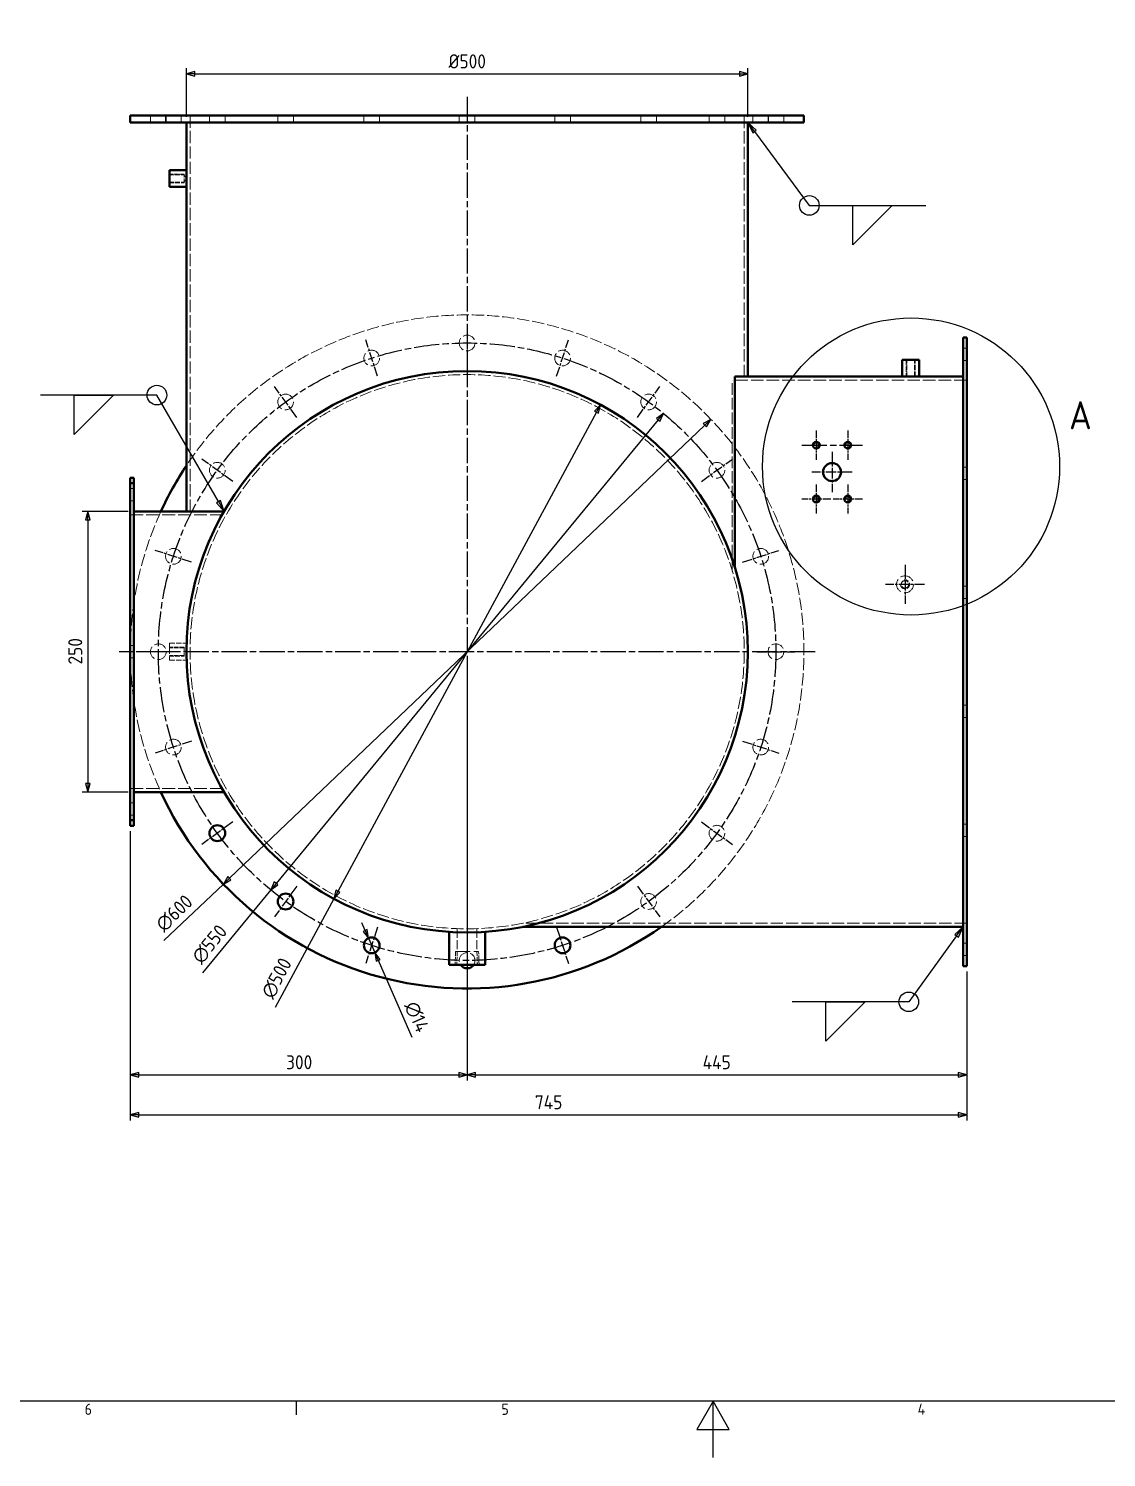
# Model space of a CAD drawing. Header units: millimetres. Extents: x 0 to 2970, y 0 to 2100.
# Drawn here: x 875 to 1835, y 0 to 1273 of the extents above; entities that cross this region are included whole.
import ezdxf

# ---------------------------------------------------------------- set-up
doc = ezdxf.new("R2010")
doc.units = ezdxf.units.MM
doc.header["$LTSCALE"] = 5
doc.linetypes.add('CHAIN', pattern=[0.3543, 0.2362, -0.0295, 0.0591, -0.0295])
doc.linetypes.add('DASHED', pattern=[0.2067, 0.1654, -0.0413])
doc.layers.get('0').update_dxf_attribs({"color": 3, "lineweight": 25})
for name, color, linetype, lineweight in [('가려진 것(ISO)', 2, 'DASHED', 18), ('가시적인 것(ISO)', 3, 'Continuous', 40), ('가시적인 좁은 것(ISO)', 3, 'Continuous', 35), ('경계(ISO)', 7, 'Continuous', 25), ('기호(ISO)', 5, 'Continuous', 25), ('상세 경계(JIS)', 7, 'Continuous', 25), ('중심 표식(ISO)', 1, 'Continuous', 25), ('중심선(ISO)', 1, 'Continuous', 25), ('치수(ISO)', 2, 'Continuous', 25)]:
    doc.layers.add(name, color=color, linetype=linetype, lineweight=lineweight)
doc.styles.add('문자 텍스트_PSTEK_POSCO', font='isocp.shx')
doc.styles.add('부품번호텍스트_PSTEK_POSCO', font='isocp.shx')
doc.styles.add('치수 텍스트_PSTEK_POSCO', font='isocp.shx')
doc.dimstyles.new('치수_PSTEK_POSCO', dxfattribs={"dimscale": 5, "dimtxt": 2.5, "dimasz": 1.5, "dimexe": 1, "dimexo": 1, "dimgap": 1, "dimtad": 1, "dimrnd": 1e-08, "dimdsep": 46, "dimtxsty": '치수 텍스트_PSTEK_POSCO', "dimblk": 'Filled-2', "dimcen": 0.09, "dimdle": 10, "dimclrd": 7, "dimclre": 7, "dimclrt": 2, "dimadec": 1, "dimazin": 2, "dimtfac": 1, "dimtmove": 0, "dimatfit": 3, "dimfxl": 0, "dimtolj": 1, "dimlwd": -1, "dimlwe": -1, "dimarcsym": 0})

# ---------------------------------------------------------------- blocks, each defined once
blk = doc.blocks.new('경계 Default Border')
at = {"layer": '경계(ISO)'}
blk.add_line((222.75, 10), (222.75, 7.6), dxfattribs=at)
at = {"layer": '경계(ISO)', "flags": 128}
for points in [[(10, 10), (10, 410), (584, 410), (584, 10), (10, 10)], [(297, 0), (297, 10), (294.11, 5), (299.89, 5), (297, 10)]]:
    blk.add_lwpolyline(points, dxfattribs=at)
at = {"layer": '경계(ISO)', "color": 2, "char_height": 2, "attachment_point": 7, "style": '문자 텍스트_PSTEK_POSCO'}
for s, insert in [('6', (185.05, 7.58)), ('5', (259.3, 7.58)), ('4', (333.44, 7.6))]:
    blk.add_mtext(s, dxfattribs=dict(at, insert=insert))
blk = doc.blocks.new('2dDetail0')
at = {"layer": '상세 경계(JIS)'}
blk.add_circle((332.27, 176.53), 26.46, dxfattribs=at)
at = {"layer": '상세 경계(JIS)', "insert": (360.41, 183.15), "char_height": 5, "attachment_point": 7, "style": '부품번호텍스트_PSTEK_POSCO'}
blk.add_mtext('A', dxfattribs=at)
blk = doc.blocks.new('Filled-2')
at = {"color": 0}
for p, q in [((0, 0), (-1, 0.27)), ((-1, 0.27), (-1, -0.27)), ((-1, 0), (0, 0)), ((-1, -0.27), (0, 0))]:
    blk.add_line(p, q, dxfattribs=at)
at = {"color": 0, "flags": 128}
blk.add_lwpolyline([(-1, -0.27), (0, 0), (-1, 0.27), (-1, -0.27)], dxfattribs=at)
at = {"color": 0}
blk.add_solid([(-1, -0.27), (0, 0), (-1, 0.27), (-1, -0.27)], dxfattribs=at)
blk = doc.blocks.new('*D50')
at = {"layer": 'Defpoints', "color": 0, "transparency": 16777216}
for p in [(1515.9, 1232.3), (1015.9, 1189.2), (1515.9, 1189.2)]:
    blk.add_point(p, dxfattribs=at)
at = {"layer": '치수(ISO)', "color": 7, "transparency": 16777216}
for p, q in [((1015.9, 1194.2), (1015.9, 1237.3)), ((1515.9, 1194.2), (1515.9, 1237.3)), ((1023.4, 1232.3), (1508.4, 1232.3))]:
    blk.add_line(p, q, dxfattribs=at)
at = {"layer": '치수(ISO)', "color": 7, "transparency": 16777216, "xscale": 7.5, "yscale": 7.5, "zscale": 7.5, "rotation": 180}
blk.add_blockref('Filled-2', (1015.9, 1232.3), dxfattribs=at)
at = {"layer": '치수(ISO)', "color": 7, "transparency": 16777216, "xscale": 7.5, "yscale": 7.5, "zscale": 7.5}
blk.add_blockref('Filled-2', (1515.9, 1232.3), dxfattribs=at)
at = {"layer": '치수(ISO)', "color": 2, "transparency": 16777216, "insert": (1249.4, 1243.5), "char_height": 12.5, "attachment_point": 4, "style": '치수 텍스트_PSTEK_POSCO'}
blk.add_mtext('\\A1;Ø500', dxfattribs=at)
blk = doc.blocks.new('*D67')
at = {"layer": 'Defpoints', "color": 0, "transparency": 16777216}
for p in [(1483.1, 924.6), (1048.8, 510.7)]:
    blk.add_point(p, dxfattribs=at)
at = {"layer": '치수(ISO)', "color": 7, "transparency": 16777216}
for p, q in [((1477.7, 919.5), (1054.2, 515.9)), ((1048.8, 510.7), (995.9, 460.3))]:
    blk.add_line(p, q, dxfattribs=at)
at = {"layer": '치수(ISO)', "color": 7, "transparency": 16777216, "xscale": 7.5, "yscale": 7.5, "zscale": 7.5}
for p, rotation in [((1483.1, 924.6), 43.62305010459385), ((1048.8, 510.7), 223.6230501045939)]:
    blk.add_blockref('Filled-2', p, dxfattribs=dict(at, rotation=rotation))
at = {"layer": '치수(ISO)', "color": 2, "transparency": 16777216, "insert": (991.7, 471.9), "char_height": 12.5, "attachment_point": 4, "rotation": 43.6231, "style": '치수 텍스트_PSTEK_POSCO'}
blk.add_mtext('\\A1;∅600', dxfattribs=at)
blk = doc.blocks.new('*D68')
at = {"layer": 'Defpoints', "color": 0, "transparency": 16777216}
for p in [(1440.9, 929.9), (1091, 505.5)]:
    blk.add_point(p, dxfattribs=at)
at = {"layer": '치수(ISO)', "color": 7, "transparency": 16777216}
for p, q in [((1436.1, 924.1), (1095.8, 511.3)), ((1091, 505.5), (1030.1, 431.6))]:
    blk.add_line(p, q, dxfattribs=at)
at = {"layer": '치수(ISO)', "color": 7, "transparency": 16777216, "xscale": 7.5, "yscale": 7.5, "zscale": 7.5}
for p, rotation in [((1440.9, 929.9), 50.49679017291521), ((1091, 505.5), 230.4967901729152)]:
    blk.add_blockref('Filled-2', p, dxfattribs=dict(at, rotation=rotation))
at = {"layer": '치수(ISO)', "color": 2, "transparency": 16777216, "insert": (1024.6, 442.6), "char_height": 12.5, "attachment_point": 4, "rotation": 50.4968, "style": '치수 텍스트_PSTEK_POSCO'}
blk.add_mtext('\\A1;∅550', dxfattribs=at)
blk = doc.blocks.new('*D69')
at = {"layer": 'Defpoints', "color": 0, "transparency": 16777216}
for p in [(1384.6, 937.7), (1147.2, 497.6)]:
    blk.add_point(p, dxfattribs=at)
at = {"layer": '치수(ISO)', "color": 7, "transparency": 16777216}
for p, q in [((1381.1, 931.1), (1150.8, 504.2)), ((1147.2, 497.6), (1095, 400.8))]:
    blk.add_line(p, q, dxfattribs=at)
at = {"layer": '치수(ISO)', "color": 7, "transparency": 16777216, "xscale": 7.5, "yscale": 7.5, "zscale": 7.5}
for p, rotation in [((1384.6, 937.7), 61.65619892827954), ((1147.2, 497.6), 241.6561989282796)]:
    blk.add_blockref('Filled-2', p, dxfattribs=dict(at, rotation=rotation))
at = {"layer": '치수(ISO)', "color": 2, "transparency": 16777216, "insert": (1087.5, 410.5), "char_height": 12.5, "attachment_point": 4, "rotation": 61.6562, "style": '치수 텍스트_PSTEK_POSCO'}
blk.add_mtext('\\A1;∅500', dxfattribs=at)
blk = doc.blocks.new('*D70')
at = {"layer": 'Defpoints', "color": 0, "transparency": 16777216}
for p in [(1178.1, 462.5), (1183.7, 449.7)]:
    blk.add_point(p, dxfattribs=at)
at = {"layer": '치수(ISO)', "color": 7, "transparency": 16777216}
for p, q in [((1175.1, 469.4), (1172.1, 476.3)), ((1178.1, 462.5), (1183.7, 449.7)), ((1186.7, 442.8), (1216.7, 374.3))]:
    blk.add_line(p, q, dxfattribs=at)
at = {"layer": '치수(ISO)', "color": 7, "transparency": 16777216, "xscale": 7.5, "yscale": 7.5, "zscale": 7.5}
for p, rotation in [((1178.1, 462.5), 293.595029496545), ((1183.7, 449.7), 113.595029496545)]:
    blk.add_blockref('Filled-2', p, dxfattribs=dict(at, rotation=rotation))
at = {"layer": '치수(ISO)', "color": 2, "transparency": 16777216, "insert": (1215.5, 405.1), "char_height": 12.5, "attachment_point": 4, "rotation": 293.595, "style": '치수 텍스트_PSTEK_POSCO'}
blk.add_mtext('\\A1;∅14', dxfattribs=at)
blk = doc.blocks.new('*D71')
at = {"layer": 'Defpoints', "color": 0, "transparency": 16777216}
for p in [(1265.9, 717.7), (965.9, 562.7), (1265.9, 340.8)]:
    blk.add_point(p, dxfattribs=at)
at = {"layer": '치수(ISO)', "color": 7, "transparency": 16777216}
for p, q in [((1265.9, 712.7), (1265.9, 335.8)), ((965.9, 557.7), (965.9, 335.8)), ((973.4, 340.8), (1258.4, 340.8))]:
    blk.add_line(p, q, dxfattribs=at)
at = {"layer": '치수(ISO)', "color": 7, "transparency": 16777216, "xscale": 7.5, "yscale": 7.5, "zscale": 7.5, "rotation": 180}
blk.add_blockref('Filled-2', (965.9, 340.8), dxfattribs=at)
at = {"layer": '치수(ISO)', "color": 7, "transparency": 16777216, "xscale": 7.5, "yscale": 7.5, "zscale": 7.5}
blk.add_blockref('Filled-2', (1265.9, 340.8), dxfattribs=at)
at = {"layer": '치수(ISO)', "color": 2, "transparency": 16777216, "insert": (1104.7, 352), "char_height": 12.5, "attachment_point": 4, "style": '치수 텍스트_PSTEK_POSCO'}
blk.add_mtext('\\A1;300', dxfattribs=at)
blk = doc.blocks.new('*D72')
at = {"layer": 'Defpoints', "color": 0, "transparency": 16777216}
for p in [(969.1, 842.7), (928.2, 592.7), (969.1, 592.7)]:
    blk.add_point(p, dxfattribs=at)
at = {"layer": '치수(ISO)', "color": 7, "transparency": 16777216}
for p, q in [((964.1, 842.7), (923.2, 842.7)), ((928.2, 835.2), (928.2, 600.2)), ((964.1, 592.7), (923.2, 592.7))]:
    blk.add_line(p, q, dxfattribs=at)
at = {"layer": '치수(ISO)', "color": 7, "transparency": 16777216, "xscale": 7.5, "yscale": 7.5, "zscale": 7.5}
for p, rotation in [((928.2, 842.7), 90), ((928.2, 592.7), 270)]:
    blk.add_blockref('Filled-2', p, dxfattribs=dict(at, rotation=rotation))
at = {"layer": '치수(ISO)', "color": 2, "transparency": 16777216, "insert": (916.9, 706.3), "char_height": 12.5, "attachment_point": 4, "rotation": 90, "style": '치수 텍스트_PSTEK_POSCO'}
blk.add_mtext('\\A1;250', dxfattribs=at)
blk = doc.blocks.new('*D73')
at = {"layer": 'Defpoints', "color": 0, "transparency": 16777216}
for p in [(1710.9, 437.7), (1265.9, 407.7), (1710.9, 340.8)]:
    blk.add_point(p, dxfattribs=at)
at = {"layer": '치수(ISO)', "color": 7, "transparency": 16777216}
for p, q in [((1710.9, 432.7), (1710.9, 335.8)), ((1265.9, 402.7), (1265.9, 335.8)), ((1273.4, 340.8), (1703.4, 340.8))]:
    blk.add_line(p, q, dxfattribs=at)
at = {"layer": '치수(ISO)', "color": 7, "transparency": 16777216, "xscale": 7.5, "yscale": 7.5, "zscale": 7.5, "rotation": 180}
blk.add_blockref('Filled-2', (1265.9, 340.8), dxfattribs=at)
at = {"layer": '치수(ISO)', "color": 7, "transparency": 16777216, "xscale": 7.5, "yscale": 7.5, "zscale": 7.5}
blk.add_blockref('Filled-2', (1710.9, 340.8), dxfattribs=at)
at = {"layer": '치수(ISO)', "color": 2, "transparency": 16777216, "insert": (1475.7, 352), "char_height": 12.5, "attachment_point": 4, "style": '치수 텍스트_PSTEK_POSCO'}
blk.add_mtext('\\A1;445', dxfattribs=at)
blk = doc.blocks.new('*D74')
at = {"layer": 'Defpoints', "color": 0, "transparency": 16777216}
for p in [(965.9, 562.7), (1710.9, 437.7), (1710.9, 305.2)]:
    blk.add_point(p, dxfattribs=at)
at = {"layer": '치수(ISO)', "color": 7, "transparency": 16777216}
for p, q in [((965.9, 557.7), (965.9, 300.2)), ((1710.9, 432.7), (1710.9, 300.2)), ((973.4, 305.2), (1703.4, 305.2))]:
    blk.add_line(p, q, dxfattribs=at)
at = {"layer": '치수(ISO)', "color": 7, "transparency": 16777216, "xscale": 7.5, "yscale": 7.5, "zscale": 7.5, "rotation": 180}
blk.add_blockref('Filled-2', (965.9, 305.2), dxfattribs=at)
at = {"layer": '치수(ISO)', "color": 7, "transparency": 16777216, "xscale": 7.5, "yscale": 7.5, "zscale": 7.5}
blk.add_blockref('Filled-2', (1710.9, 305.2), dxfattribs=at)
at = {"layer": '치수(ISO)', "color": 2, "transparency": 16777216, "insert": (1326.3, 316.4), "char_height": 12.5, "attachment_point": 4, "style": '치수 텍스트_PSTEK_POSCO'}
blk.add_mtext('\\A1;745', dxfattribs=at)
blk = doc.blocks.new('용접 기호 식별자1')
at = {"layer": '기호(ISO)', "color": 7}
for p, q in [((304.38, 236.23), (303.19, 237.83)), ((304.7, 236.46), (303.19, 237.83)), ((303.19, 237.83), (304.05, 235.99)), ((304.05, 235.99), (304.7, 236.46)), ((304.38, 236.23), (314.14, 223.04)), ((314.14, 223.04), (334.89, 223.04))]:
    blk.add_line(p, q, dxfattribs=at)
at = {"layer": '기호(ISO)'}
for p, q in [((321.89, 223.04), (328.89, 223.04)), ((328.89, 223.04), (321.89, 216.04)), ((321.89, 216.04), (321.89, 223.04))]:
    blk.add_line(p, q, dxfattribs=at)
at = {"layer": '기호(ISO)', "color": 7, "flags": 128}
blk.add_lwpolyline([(304.7, 236.46), (303.19, 237.83), (304.05, 235.99), (304.7, 236.46)], dxfattribs=at)
at = {"layer": '기호(ISO)'}
blk.add_circle((314.14, 223.04), 1.75, dxfattribs=at)
at = {"layer": '기호(ISO)', "color": 7}
blk.add_solid([(304.7, 236.46), (303.19, 237.83), (304.05, 235.99), (304.7, 236.46)], dxfattribs=at)
blk = doc.blocks.new('용접 기호 식별자2')
at = {"layer": '기호(ISO)', "color": 7}
for p, q in [((341.55, 94.53), (340.05, 93.15)), ((340.37, 92.91), (341.55, 94.53)), ((340.7, 92.68), (341.55, 94.53)), ((340.37, 92.91), (331.86, 81.16)), ((340.05, 93.15), (340.7, 92.68)), ((331.86, 81.16), (311.11, 81.16))]:
    blk.add_line(p, q, dxfattribs=at)
at = {"layer": '기호(ISO)'}
for p, q in [((317.11, 81.16), (324.11, 81.16)), ((324.11, 81.16), (317.11, 74.16)), ((317.11, 74.16), (317.11, 81.16))]:
    blk.add_line(p, q, dxfattribs=at)
at = {"layer": '기호(ISO)', "color": 7, "flags": 128}
blk.add_lwpolyline([(340.7, 92.68), (341.55, 94.53), (340.05, 93.15), (340.7, 92.68)], dxfattribs=at)
at = {"layer": '기호(ISO)'}
blk.add_circle((331.86, 81.16), 1.75, dxfattribs=at)
at = {"layer": '기호(ISO)', "color": 7}
blk.add_solid([(340.7, 92.68), (341.55, 94.53), (340.05, 93.15), (340.7, 92.68)], dxfattribs=at)
blk = doc.blocks.new('용접 기호 식별자4')
at = {"layer": '기호(ISO)', "color": 7}
for p, q in [((197.93, 189.24), (177.18, 189.24)), ((208.88, 170.27), (197.93, 189.24)), ((209.23, 170.47), (208.54, 170.07)), ((208.54, 170.07), (209.88, 168.53)), ((208.88, 170.27), (209.88, 168.53)), ((209.88, 168.53), (209.23, 170.47))]:
    blk.add_line(p, q, dxfattribs=at)
at = {"layer": '기호(ISO)'}
for p, q in [((183.18, 189.24), (190.18, 189.24)), ((190.18, 189.24), (183.18, 182.24)), ((183.18, 182.24), (183.18, 189.24))]:
    blk.add_line(p, q, dxfattribs=at)
at = {"layer": '기호(ISO)', "color": 7, "flags": 128}
blk.add_lwpolyline([(208.54, 170.07), (209.88, 168.53), (209.23, 170.47), (208.54, 170.07)], dxfattribs=at)
at = {"layer": '기호(ISO)'}
blk.add_circle((197.93, 189.24), 1.75, dxfattribs=at)
at = {"layer": '기호(ISO)', "color": 7}
blk.add_solid([(208.54, 170.07), (209.88, 168.53), (209.23, 170.47), (208.54, 170.07)], dxfattribs=at)

msp = doc.modelspace()

# ---------------------------------------------------------------- linework, layer by layer
at = {"layer": '가려진 것(ISO)', "ltscale": 2.285536}
for p, q in [((983.9251, 1189.1668), (983.9251, 1195.1668)), ((997.3846, 1189.1668), (997.3846, 1195.1668)), ((997.9251, 1189.1668), (997.9251, 1195.1668)), ((1011.3846, 1189.1668), (1011.3846, 1195.1668)), ((1036.4454, 1189.1668), (1036.4454, 1195.1668)), ((1050.4454, 1189.1668), (1050.4454, 1195.1668)), ((1097.2842, 1189.1668), (1097.2842, 1195.1668)), ((1111.2842, 1189.1668), (1111.2842, 1195.1668)), ((1173.9454, 1189.1668), (1173.9454, 1195.1668)), ((1187.9454, 1189.1668), (1187.9454, 1195.1668)), ((1258.9251, 1189.1668), (1258.9251, 1195.1668)), ((1272.9251, 1189.1668), (1272.9251, 1195.1668)), ((1343.9048, 1189.1668), (1343.9048, 1195.1668)), ((1357.9048, 1189.1668), (1357.9048, 1195.1668)), ((1420.566, 1189.1668), (1420.566, 1195.1668)), ((1434.566, 1189.1668), (1434.566, 1195.1668)), ((1481.4048, 1189.1668), (1481.4048, 1195.1668)), ((1495.4048, 1189.1668), (1495.4048, 1195.1668)), ((1520.4656, 1189.1668), (1520.4656, 1195.1668)), ((1533.9251, 1189.1668), (1533.9251, 1195.1668)), ((1534.4656, 1189.1668), (1534.4656, 1195.1668)), ((1547.9251, 1189.1668), (1547.9251, 1195.1668))]:
    msp.add_line(p, q, dxfattribs=at)
at = {"layer": '가려진 것(ISO)', "ltscale": 13.237319}
msp.add_line((1019.1251, 1195.1668), (1019.1251, 839.4668), dxfattribs=at)
at = {"layer": '가려진 것(ISO)', "ltscale": 13.415294}
msp.add_line((1512.7251, 1195.1668), (1512.7251, 959.4668), dxfattribs=at)
at = {"layer": '가려진 것(ISO)', "ltscale": 4.952111}
for p, q in [((1013.9251, 1143.1668), (1000.9251, 1143.1668)), ((1000.9251, 1142.4903), (1013.9251, 1142.4903)), ((1000.9251, 1135.8433), (1013.9251, 1135.8433)), ((1000.9251, 1135.1668), (1013.9251, 1135.1668)), ((1013.9251, 721.6668), (1000.9251, 721.6668)), ((1013.9251, 720.9903), (1000.9251, 720.9903)), ((1013.9251, 714.3433), (1000.9251, 714.3433)), ((1000.9251, 713.6668), (1013.9251, 713.6668))]:
    msp.add_line(p, q, dxfattribs=at)
at = {"layer": '가려진 것(ISO)', "ltscale": 4.786925}
for p, q in [((1013.9251, 1135.1668), (1013.9251, 1143.1668)), ((1013.9251, 721.6668), (1013.9251, 713.6668))]:
    msp.add_line(p, q, dxfattribs=at)
at = {"layer": '가려진 것(ISO)', "ltscale": 1.476918}
for q in [(1013.9251, 1142.4903), (1013.9251, 1135.8433)]:
    msp.add_line((1015.9221, 1139.1668), q, dxfattribs=at)
at = {"layer": '가려진 것(ISO)', "ltscale": 1.218906}
for p, q in [((1707.7251, 988.1668), (1710.9251, 988.1668)), ((1707.7251, 977.1668), (1710.9251, 977.1668)), ((1707.7251, 882.1668), (1710.9251, 882.1668)), ((1707.7251, 871.1668), (1710.9251, 871.1668)), ((969.1251, 863.1668), (965.9251, 863.1668)), ((969.1251, 852.1668), (965.9251, 852.1668)), ((1707.7251, 776.1668), (1710.9251, 776.1668)), ((1707.7251, 765.1668), (1710.9251, 765.1668)), ((969.1251, 723.1668), (965.9251, 723.1668)), ((969.1251, 712.1668), (965.9251, 712.1668)), ((1707.7251, 670.1668), (1710.9251, 670.1668)), ((1707.7251, 659.1668), (1710.9251, 659.1668)), ((969.1251, 583.1668), (965.9251, 583.1668)), ((969.1251, 572.1668), (965.9251, 572.1668)), ((1707.7251, 564.1668), (1710.9251, 564.1668)), ((1707.7251, 553.1668), (1710.9251, 553.1668)), ((1707.7251, 458.1668), (1710.9251, 458.1668)), ((1707.7251, 447.1668), (1710.9251, 447.1668))]:
    msp.add_line(p, q, dxfattribs=at)
at = {"layer": '가려진 것(ISO)', "ltscale": 5.71399}
for p, q in [((1656.9251, 977.6668), (1656.9251, 962.6668)), ((1657.6016, 962.6668), (1657.6016, 977.6668)), ((1664.2486, 962.6668), (1664.2486, 977.6668)), ((1664.9251, 962.6668), (1664.9251, 977.6668))]:
    msp.add_line(p, q, dxfattribs=at)
at = {"layer": '가려진 것(ISO)', "ltscale": 12.653046}
msp.add_line((1502.0501, 789.4668), (1502.0501, 959.4668), dxfattribs=at)
at = {"layer": '가려진 것(ISO)', "ltscale": 13.473636}
msp.add_line((1710.9251, 959.4668), (1502.0501, 959.4668), dxfattribs=at)
at = {"layer": '가려진 것(ISO)', "ltscale": 13.763767}
for p, q in [((965.9251, 839.4668), (1051.2742, 839.4668)), ((965.9251, 595.8668), (1051.2742, 595.8668))]:
    msp.add_line(p, q, dxfattribs=at)
at = {"layer": '가려진 것(ISO)', "ltscale": 11.399102}
msp.add_line((1000.9251, 725.1668), (1000.9251, 710.1668), dxfattribs=at)
at = {"layer": '가려진 것(ISO)', "ltscale": 5.756855}
for p, q in [((1000.9251, 725.1668), (1016.0376, 725.1668)), ((1000.9251, 710.1668), (1016.0376, 710.1668))]:
    msp.add_line(p, q, dxfattribs=at)
at = {"layer": '가려진 것(ISO)', "ltscale": 9.867787}
for p, q in [((1257.1876, 471.0216), (1257.1876, 450.6248)), ((1274.6626, 471.0216), (1274.6626, 450.6248))]:
    msp.add_line(p, q, dxfattribs=at)
at = {"layer": '가려진 것(ISO)', "ltscale": 13.198315}
msp.add_line((1710.9251, 475.8668), (1315.3518, 475.8668), dxfattribs=at)
at = {"layer": '가려진 것(ISO)', "ltscale": 4.481171}
for p, q in [((1255.6799, 450.6248), (1255.3125, 438.8668)), ((1257.1321, 450.6248), (1256.7647, 438.8668)), ((1274.7181, 450.6248), (1275.0855, 438.8668)), ((1276.5377, 438.8668), (1276.1703, 450.6248))]:
    msp.add_line(p, q, dxfattribs=at)
at = {"layer": '가려진 것(ISO)', "ltscale": 15.571423}
msp.add_line((1255.6799, 450.6248), (1276.1703, 450.6248), dxfattribs=at)
at = {"layer": '가려진 것(ISO)', "ltscale": 14.18555}
for centre in [(1265.9251, 992.6668), (1180.9454, 979.2074), (1350.9048, 979.2074), (1104.2842, 940.1465), (1427.566, 940.1465), (1043.4454, 879.3078), (1488.4048, 879.3078), (1004.3846, 802.6465), (1527.4656, 802.6465), (990.9251, 717.6668), (1540.9251, 717.6668), (1004.3846, 632.6872), (1527.4656, 632.6872), (1488.4048, 556.0259), (1427.566, 495.1872)]:
    msp.add_circle(centre, 7, dxfattribs=at)
at = {"layer": '가려진 것(ISO)', "ltscale": 13.047181}
msp.add_circle((1265.9251, 717.6668), 246.8, dxfattribs=at)
at = {"layer": '가려진 것(ISO)', "ltscale": 15.198803}
msp.add_circle((1655.9251, 777.6668), 7.5, dxfattribs=at)
at = {"layer": '가려진 것(ISO)', "ltscale": 10.102645}
msp.add_circle((1655.9251, 777.6668), 3.3235, dxfattribs=at)
at = {"layer": '가려진 것(ISO)', "ltscale": 13.06806}
msp.add_arc((1265.9251, 717.6668), 300, 305.247507, 146.4426902, dxfattribs=at)
at = {"layer": '가려진 것(ISO)', "ltscale": 13.131936}
msp.add_arc((1265.9251, 717.6668), 300, 155.3756816, 204.6243184, dxfattribs=at)
at = {"layer": '가려진 것(ISO)', "ltscale": 7.180437}
msp.add_arc((1655.9251, 777.6668), 4, 190, 100, dxfattribs=at)
at = {"layer": '가려진 것(ISO)', "ltscale": 14.525808}
msp.add_arc((1265.9251, 442.6668), 7, 327.1216504, 212.8783496, dxfattribs=at)
at = {"layer": '가시적인 것(ISO)'}
for p, q in [((965.9251, 1195.1668), (1565.9251, 1195.1668)), ((965.9251, 1195.1668), (965.9251, 1189.1668)), ((965.9251, 1189.1668), (1565.9251, 1189.1668)), ((1015.9251, 1189.1668), (1015.9251, 1146.6668)), ((1515.9251, 1189.1668), (1515.9251, 962.6668)), ((1565.9251, 1195.1668), (1565.9251, 1189.1668)), ((1000.9251, 1146.6668), (1000.9251, 1131.6668)), ((1000.9251, 1146.6668), (1015.9251, 1146.6668)), ((1000.9251, 1131.6668), (1015.9251, 1131.6668)), ((1015.9251, 1131.6668), (1015.9251, 842.6668)), ((1710.9251, 997.6668), (1707.7251, 997.6668)), ((1707.7251, 437.6668), (1707.7251, 997.6668)), ((1710.9251, 997.6668), (1710.9251, 437.6668)), ((1668.4251, 977.6668), (1653.4251, 977.6668)), ((1653.4251, 962.6668), (1653.4251, 977.6668)), ((1668.4251, 962.6668), (1668.4251, 977.6668)), ((1504.4099, 962.6668), (1504.4099, 792.6668)), ((1707.7251, 962.6668), (1504.4099, 962.6668)), ((969.1251, 872.6668), (965.9251, 872.6668)), ((965.9251, 872.6668), (965.9251, 867.6668)), ((965.9251, 867.6668), (969.1251, 867.6668)), ((965.9251, 867.6668), (965.9251, 567.6668)), ((969.1251, 867.6668), (969.1251, 872.6668)), ((969.1251, 867.6668), (969.1251, 567.6668)), ((969.1251, 842.6668), (1049.4188, 842.6668)), ((969.1251, 592.6668), (1049.4188, 592.6668)), ((969.1251, 567.6668), (965.9251, 567.6668)), ((965.9251, 567.6668), (965.9251, 562.6668)), ((965.9251, 562.6668), (969.1251, 562.6668)), ((969.1251, 562.6668), (969.1251, 567.6668)), ((1707.7251, 472.6668), (1315.6745, 472.6668)), ((1249.9251, 468.1794), (1249.9251, 438.8668)), ((1281.9251, 468.1794), (1281.9251, 438.8668)), ((1249.9251, 438.8668), (1281.9251, 438.8668)), ((1710.9251, 437.6668), (1707.7251, 437.6668))]:
    msp.add_line(p, q, dxfattribs=at)
for centre, radius in [((1265.9251, 717.6668), 250), ((1576.9251, 901.6668), 3), ((1604.9251, 901.6668), 3), ((1590.9251, 877.6668), 8), ((1576.9251, 853.6668), 3), ((1604.9251, 853.6668), 3), ((1043.4454, 556.0259), 7), ((1104.2842, 495.1872), 7), ((1180.9454, 456.1263), 7), ((1350.9048, 456.1263), 7)]:
    msp.add_circle(centre, radius, dxfattribs=at)
for centre, radius, start, end in [((1265.9251, 717.6668), 300, 146.4426902, 155.3756816), ((1265.9251, 717.6668), 300, 204.6243184, 305.247507), ((1265.9251, 442.6668), 7, 212.8783496, 327.1216504)]:
    msp.add_arc(centre, radius, start, end, dxfattribs=at)
for points, knots in [([(1015.9251, 1146.6668), (1015.9275, 1146.5916), (1015.931, 1146.4786), (1015.9522, 1145.7132), (1015.9672, 1145.136), (1015.9955, 1143.8043), (1016.0105, 1142.961), (1016.0318, 1141.1131), (1016.0376, 1140.1086), (1016.0376, 1139.1668)], [3.39039841, 3.39039841, 3.39039841, 3.39039841, 3.672931606, 3.672931606, 3.955464803, 3.955464803, 4.237998008, 4.237998008, 4.520531213, 4.520531213, 4.520531213, 4.520531213]), ([(1016.0376, 1139.1668), (1016.0376, 1138.2251), (1016.0318, 1137.2206), (1016.0105, 1135.3727), (1015.9955, 1134.5294), (1015.9672, 1133.1977), (1015.9522, 1132.6205), (1015.931, 1131.8551), (1015.9275, 1131.7421), (1015.9251, 1131.6668)], [0, 0, 0, 0, 0.282533205, 0.282533205, 0.565066409, 0.565066409, 0.847599606, 0.847599606, 1.130132803, 1.130132803, 1.130132803, 1.130132803])]:
    msp.add_open_spline(points, degree=3, knots=knots, dxfattribs=at)
at = {"layer": '가시적인 좁은 것(ISO)'}
for centre in [(1576.9251, 901.6668), (1604.9251, 901.6668), (1576.9251, 853.6668), (1604.9251, 853.6668)]:
    msp.add_arc(centre, 2.401, 260, 170, dxfattribs=at)
at = {"layer": '중심 표식(ISO)', "linetype": 'CHAIN', "ltscale": 19.051651}
for p, q in [((1265.9251, 1211.9317), (1265.9251, 407.6668)), ((1575.9251, 717.6668), (955.9251, 717.6668))]:
    msp.add_line(p, q, dxfattribs=at)
at = {"layer": '중심 표식(ISO)', "linetype": 'CHAIN', "ltscale": 7.55611}
for p, q in [((1265.9251, 1009.6668), (1265.9251, 975.6668)), ((1186.1987, 963.0394), (1175.6921, 995.3753)), ((1345.6515, 963.0394), (1356.1581, 995.3753)), ((1114.2765, 926.3932), (1094.2918, 953.8998)), ((1417.5737, 926.3932), (1437.5584, 953.8998)), ((1057.1987, 869.3154), (1029.6921, 889.3001)), ((1474.6515, 869.3154), (1502.1581, 889.3001)), ((1020.5525, 797.3932), (988.2166, 807.8998)), ((1511.2977, 797.3932), (1543.6336, 807.8998)), ((1007.9251, 717.6668), (973.9251, 717.6668)), ((1523.9251, 717.6668), (1557.9251, 717.6668)), ((1020.5525, 637.9405), (988.2166, 627.4339)), ((1511.2977, 637.9405), (1543.6336, 627.4339)), ((1057.1987, 566.0182), (1029.6921, 546.0335)), ((1474.6515, 566.0182), (1502.1581, 546.0335)), ((1114.2765, 508.9405), (1094.2918, 481.4339)), ((1417.5737, 508.9405), (1437.5584, 481.4339)), ((1186.1987, 472.2943), (1175.6921, 439.9583)), ((1345.6515, 472.2943), (1356.1581, 439.9583)), ((1265.9251, 459.6668), (1265.9251, 425.6668))]:
    msp.add_line(p, q, dxfattribs=at)
at = {"layer": '중심 표식(ISO)', "linetype": 'CHAIN', "ltscale": 5.778179}
for p, q in [((1576.9251, 914.6668), (1576.9251, 888.6668)), ((1604.9251, 914.6668), (1604.9251, 888.6668)), ((1576.9251, 866.6668), (1576.9251, 840.6668)), ((1604.9251, 866.6668), (1604.9251, 840.6668)), ((1589.9251, 853.6668), (1563.9251, 853.6668)), ((1617.9251, 853.6668), (1591.9251, 853.6668))]:
    msp.add_line(p, q, dxfattribs=at)
at = {"layer": '중심 표식(ISO)', "linetype": 'CHAIN', "ltscale": 8.000593}
for p, q in [((1590.9251, 895.6668), (1590.9251, 859.6668)), ((1608.9251, 877.6668), (1572.9251, 877.6668))]:
    msp.add_line(p, q, dxfattribs=at)
at = {"layer": '중심 표식(ISO)', "linetype": 'CHAIN', "ltscale": 7.778352}
for p, q in [((1655.9251, 795.1668), (1655.9251, 760.1668)), ((1673.4251, 777.6668), (1638.4251, 777.6668))]:
    msp.add_line(p, q, dxfattribs=at)
at = {"layer": '중심선(ISO)', "linetype": 'CHAIN', "ltscale": 19.051651}
msp.add_line((1563.9251, 901.6668), (1617.9251, 901.6668), dxfattribs=at)
msp.add_circle((1265.9251, 717.6668), 275, dxfattribs=at)

# ---------------------------------------------------------------- block references
at = {"xscale": 5, "yscale": 5, "zscale": 5}
msp.add_blockref('경계 Default Border', (0, 0), dxfattribs=at)
at = {"layer": '기호(ISO)', "xscale": 5, "yscale": 5, "zscale": 5}
for name in ['용접 기호 식별자1', '용접 기호 식별자4', '용접 기호 식별자2']:
    msp.add_blockref(name, (0, 0), dxfattribs=at)
at = {"layer": '상세 경계(JIS)', "xscale": 5, "yscale": 5, "zscale": 5}
msp.add_blockref('2dDetail0', (0, 0), dxfattribs=at)

# ---------------------------------------------------------------- dimensions: what is measured, and where the dimension line sits
at = {"layer": '치수(ISO)', "color": 7}
dim = msp.add_linear_dim(base=(1515.9251, 1232.2534), p1=(1015.9251, 1189.1668), p2=(1515.9251, 1189.1668), angle=180, text='Ø<>', dimstyle='치수_PSTEK_POSCO', override={"dimdec": 2, "dimtp": 0, "dimtm": 0, "dimtdec": 2, "dimtofl": 0, "dimatfit": 1}, dxfattribs=at)
dim.commit()
dim.dimension.update_dxf_attribs({"geometry": '*D50', "text_midpoint": (1265.9251, 1232.2534), "dimtype": 160})
for p1, p2, picture, middle in [((1440.8585, 929.8538), (1090.9917, 505.4799), '*D68', (1044.005, 448.487)), ((1384.6154, 937.6955), (1147.2348, 497.6382), '*D69', (1105.3754, 420.0389)), ((1483.0934, 924.6401), (1048.7568, 510.6936), '*D67', (1011.7176, 475.3932)), ((1178.1435, 462.5411), (1183.7473, 449.7115), '*D70', (1209.9335, 389.7596))]:
    dim = msp.add_diameter_dim_2p(p1=p1, p2=p2, dimstyle='치수_PSTEK_POSCO', override={"dimdec": 2, "dimlfac": 1, "dimtp": 0, "dimtm": 0, "dimtdec": 2, "dimatfit": 2}, dxfattribs=at)
    dim.commit()
    dim.dimension.update_dxf_attribs({"geometry": picture, "text_midpoint": middle, "dimtype": 163})
for base, p1, p2, angle, picture, middle in [((928.1526, 592.6668), (969.1251, 842.6668), (969.1251, 592.6668), 270, '*D72', (928.1526, 717.6668)), ((1265.9251, 340.7888), (965.9251, 562.6668), (1265.9251, 717.6668), 180, '*D71', (1115.9251, 340.7888)), ((1710.9251, 305.161), (965.9251, 562.6668), (1710.9251, 437.6668), 180, '*D74', (1338.4251, 305.161)), ((1710.9251, 340.7888), (1265.9251, 407.6668), (1710.9251, 437.6668), 180, '*D73', (1488.4251, 340.7888))]:
    dim = msp.add_linear_dim(base=base, p1=p1, p2=p2, angle=angle, dimstyle='치수_PSTEK_POSCO', override={"dimdec": 2, "dimtp": 0, "dimtm": 0, "dimtdec": 2, "dimtofl": 0, "dimatfit": 1}, dxfattribs=at)
    dim.commit()
    dim.dimension.update_dxf_attribs({"geometry": picture, "text_midpoint": middle, "dimtype": 160})

doc.saveas('drawing.dxf')
